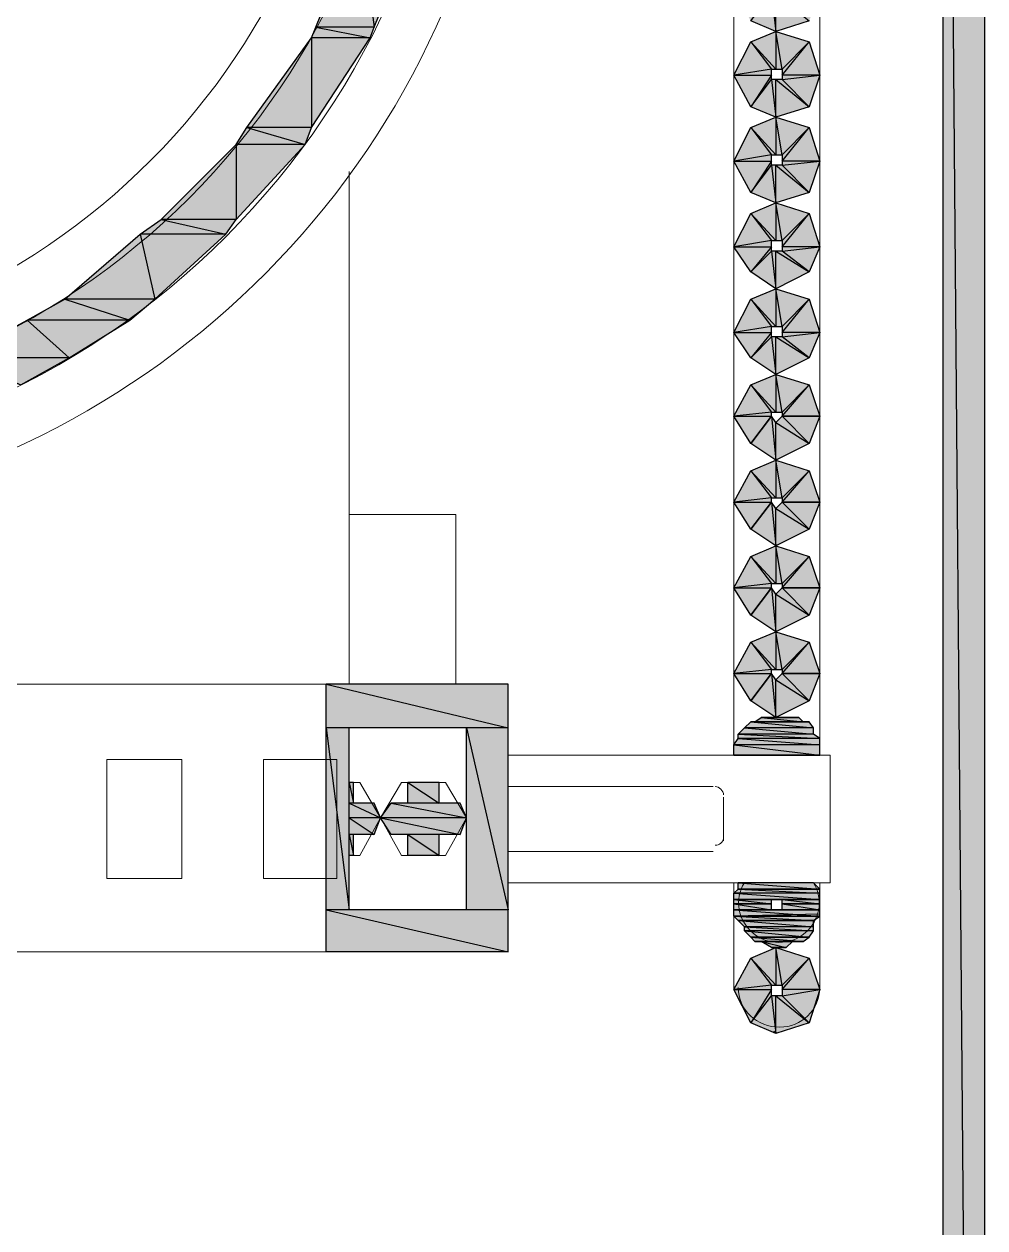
# Model space of a CAD drawing. Header units: millimetres. Extents: x 40 to 176, y -32 to 59.
# Drawn here: x 103.823 to 104.465, y -0.579 to 0.225 of the extents above; entities that cross this region are included whole.
import ezdxf

# ---------------------------------------------------------------- set-up
doc = ezdxf.new("R2010")
doc.units = ezdxf.units.MM
doc.layers.add('15 - Quadro de medição', color=6, linetype='Continuous')

msp = doc.modelspace()

# ---------------------------------------------------------------- hatches: boundary and pattern name
at = {"layer": '15 - Quadro de medição', "true_color": 0x000007}
h = msp.add_hatch(color=7, dxfattribs=at)
h.paths.add_polyline_path([(104.46493, 1.02481), (104.43699, 1.02481), (104.46493, -2.31903)])
h.paths.add_polyline_path([(104.43699, 1.02481), (104.46493, -2.31903), (104.43699, -2.31903)])
h = msp.add_hatch(color=7, dxfattribs=at)
h.paths.add_polyline_path([(104.0864, 0.2957), (104.04729, 0.2957), (104.05707, 0.22307)])
h.paths.add_polyline_path([(104.04729, 0.2957), (104.05707, 0.22307), (104.01796, 0.22307)])
h = msp.add_hatch(color=7, dxfattribs=at)
h.paths.add_polyline_path([(104.3476, 0.22726), (104.32944, 0.24542), (104.35458, 0.24821)])
h.paths.add_polyline_path([(104.32944, 0.24542), (104.35458, 0.24821), (104.32944, 0.24821)])
h.paths.add_polyline_path([(104.35458, 0.24821), (104.32944, 0.24821), (104.3476, 0.27056)])
h.paths.add_polyline_path([(104.32944, 0.24821), (104.3476, 0.27056), (104.32944, 0.2524)])
h.paths.add_polyline_path([(104.3476, 0.27056), (104.32944, 0.2524), (104.32525, 0.27754)])
h.paths.add_polyline_path([(104.32944, 0.2524), (104.32525, 0.27754), (104.32525, 0.2524)])
h.paths.add_polyline_path([(104.32525, 0.27754), (104.32525, 0.2524), (104.30849, 0.27056)])
h.paths.add_polyline_path([(104.32525, 0.2524), (104.30849, 0.27056), (104.32246, 0.2524)])
h.paths.add_polyline_path([(104.30849, 0.27056), (104.32246, 0.2524), (104.29731, 0.24821)])
h.paths.add_polyline_path([(104.32246, 0.2524), (104.29731, 0.24821), (104.32246, 0.24821)])
h.paths.add_polyline_path([(104.29731, 0.24821), (104.32246, 0.24821), (104.30849, 0.22726)])
h.paths.add_polyline_path([(104.32246, 0.24821), (104.30849, 0.22726), (104.32246, 0.24542)])
h.paths.add_polyline_path([(104.30849, 0.22726), (104.32246, 0.24542), (104.32525, 0.22028)])
h.paths.add_polyline_path([(104.32246, 0.24542), (104.32525, 0.22028), (104.32525, 0.24542)])
h.paths.add_polyline_path([(104.32525, 0.22028), (104.32525, 0.24542), (104.3476, 0.22726)])
h.paths.add_polyline_path([(104.32525, 0.24542), (104.3476, 0.22726), (104.32944, 0.24542)])
h = msp.add_hatch(color=7, dxfattribs=at)
h.paths.add_polyline_path([(104.05707, 0.22307), (104.01796, 0.22307), (104.05428, 0.21609)])
h.paths.add_polyline_path([(104.01796, 0.22307), (104.05428, 0.21609), (104.01517, 0.21609)])
h = msp.add_hatch(color=7, dxfattribs=at)
h.paths.add_polyline_path([(104.3476, 0.16999), (104.32944, 0.18815), (104.35458, 0.19094)])
h.paths.add_polyline_path([(104.32944, 0.18815), (104.35458, 0.19094), (104.32944, 0.19094)])
h.paths.add_polyline_path([(104.35458, 0.19094), (104.32944, 0.19094), (104.3476, 0.21329)])
h.paths.add_polyline_path([(104.32944, 0.19094), (104.3476, 0.21329), (104.32944, 0.19513)])
h.paths.add_polyline_path([(104.3476, 0.21329), (104.32944, 0.19513), (104.32525, 0.22028)])
h.paths.add_polyline_path([(104.32944, 0.19513), (104.32525, 0.22028), (104.32525, 0.19513)])
h.paths.add_polyline_path([(104.32525, 0.22028), (104.32525, 0.19513), (104.30849, 0.21329)])
h.paths.add_polyline_path([(104.32525, 0.19513), (104.30849, 0.21329), (104.32246, 0.19513)])
h.paths.add_polyline_path([(104.30849, 0.21329), (104.32246, 0.19513), (104.29731, 0.19094)])
h.paths.add_polyline_path([(104.32246, 0.19513), (104.29731, 0.19094), (104.32246, 0.19094)])
h.paths.add_polyline_path([(104.29731, 0.19094), (104.32246, 0.19094), (104.30849, 0.16999)])
h.paths.add_polyline_path([(104.32246, 0.19094), (104.30849, 0.16999), (104.32246, 0.18815)])
h.paths.add_polyline_path([(104.30849, 0.16999), (104.32246, 0.18815), (104.32525, 0.16301)])
h.paths.add_polyline_path([(104.32246, 0.18815), (104.32525, 0.16301), (104.32525, 0.18815)])
h.paths.add_polyline_path([(104.32525, 0.16301), (104.32525, 0.18815), (104.3476, 0.16999)])
h.paths.add_polyline_path([(104.32525, 0.18815), (104.3476, 0.16999), (104.32944, 0.18815)])
h = msp.add_hatch(color=7, dxfattribs=at)
h.paths.add_polyline_path([(104.05428, 0.21609), (104.01517, 0.21609), (104.01517, 0.15603)])
h.paths.add_polyline_path([(104.01517, 0.21609), (104.01517, 0.15603), (103.97187, 0.15603)])
h = msp.add_hatch(color=7, dxfattribs=at)
h.paths.add_polyline_path([(104.3476, 0.11273), (104.32944, 0.13088), (104.35458, 0.13368)])
h.paths.add_polyline_path([(104.32944, 0.13088), (104.35458, 0.13368), (104.32944, 0.13368)])
h.paths.add_polyline_path([(104.35458, 0.13368), (104.32944, 0.13368), (104.3476, 0.15603)])
h.paths.add_polyline_path([(104.32944, 0.13368), (104.3476, 0.15603), (104.32944, 0.13787)])
h.paths.add_polyline_path([(104.3476, 0.15603), (104.32944, 0.13787), (104.32525, 0.16301)])
h.paths.add_polyline_path([(104.32944, 0.13787), (104.32525, 0.16301), (104.32525, 0.13787)])
h.paths.add_polyline_path([(104.32525, 0.16301), (104.32525, 0.13787), (104.30849, 0.15603)])
h.paths.add_polyline_path([(104.32525, 0.13787), (104.30849, 0.15603), (104.32246, 0.13787)])
h.paths.add_polyline_path([(104.30849, 0.15603), (104.32246, 0.13787), (104.29731, 0.13368)])
h.paths.add_polyline_path([(104.32246, 0.13787), (104.29731, 0.13368), (104.32246, 0.13368)])
h.paths.add_polyline_path([(104.29731, 0.13368), (104.32246, 0.13368), (104.30849, 0.11273)])
h.paths.add_polyline_path([(104.32246, 0.13368), (104.30849, 0.11273), (104.32246, 0.13088)])
h.paths.add_polyline_path([(104.30849, 0.11273), (104.32246, 0.13088), (104.32525, 0.10574)])
h.paths.add_polyline_path([(104.32246, 0.13088), (104.32525, 0.10574), (104.32525, 0.13088)])
h.paths.add_polyline_path([(104.32525, 0.10574), (104.32525, 0.13088), (104.3476, 0.11273)])
h.paths.add_polyline_path([(104.32525, 0.13088), (104.3476, 0.11273), (104.32944, 0.13088)])
h = msp.add_hatch(color=7, dxfattribs=at)
h.paths.add_polyline_path([(104.01517, 0.15603), (103.97187, 0.15603), (104.01098, 0.14485)])
h.paths.add_polyline_path([(103.97187, 0.15603), (104.01098, 0.14485), (103.96489, 0.14485)])
h = msp.add_hatch(color=7, dxfattribs=at)
h.paths.add_polyline_path([(104.01098, 0.14485), (103.96489, 0.14485), (103.96489, 0.09457)])
h.paths.add_polyline_path([(103.96489, 0.14485), (103.96489, 0.09457), (103.9146, 0.09457)])
h = msp.add_hatch(color=7, dxfattribs=at)
h.paths.add_polyline_path([(104.3476, 0.05965), (104.32944, 0.07362), (104.35458, 0.07641)])
h.paths.add_polyline_path([(104.32944, 0.07362), (104.35458, 0.07641), (104.32944, 0.07641)])
h.paths.add_polyline_path([(104.35458, 0.07641), (104.32944, 0.07641), (104.3476, 0.09876)])
h.paths.add_polyline_path([(104.32944, 0.07641), (104.3476, 0.09876), (104.32944, 0.0806)])
h.paths.add_polyline_path([(104.3476, 0.09876), (104.32944, 0.0806), (104.32525, 0.10574)])
h.paths.add_polyline_path([(104.32944, 0.0806), (104.32525, 0.10574), (104.32525, 0.0806)])
h.paths.add_polyline_path([(104.32525, 0.10574), (104.32525, 0.0806), (104.30849, 0.09876)])
h.paths.add_polyline_path([(104.32525, 0.0806), (104.30849, 0.09876), (104.32246, 0.0806)])
h.paths.add_polyline_path([(104.30849, 0.09876), (104.32246, 0.0806), (104.29731, 0.07641)])
h.paths.add_polyline_path([(104.32246, 0.0806), (104.29731, 0.07641), (104.32246, 0.07641)])
h.paths.add_polyline_path([(104.29731, 0.07641), (104.32246, 0.07641), (104.30849, 0.05965)])
h.paths.add_polyline_path([(104.32246, 0.07641), (104.30849, 0.05965), (104.32246, 0.07362)])
h.paths.add_polyline_path([(104.30849, 0.05965), (104.32246, 0.07362), (104.32525, 0.04847)])
h.paths.add_polyline_path([(104.32246, 0.07362), (104.32525, 0.04847), (104.32525, 0.07362)])
h.paths.add_polyline_path([(104.32525, 0.04847), (104.32525, 0.07362), (104.3476, 0.05965)])
h.paths.add_polyline_path([(104.32525, 0.07362), (104.3476, 0.05965), (104.32944, 0.07362)])
h = msp.add_hatch(color=7, dxfattribs=at)
h.paths.add_polyline_path([(103.96489, 0.09457), (103.9146, 0.09457), (103.9579, 0.08479)])
h.paths.add_polyline_path([(103.9146, 0.09457), (103.9579, 0.08479), (103.90064, 0.08479)])
h = msp.add_hatch(color=7, dxfattribs=at)
h.paths.add_polyline_path([(103.9579, 0.08479), (103.90064, 0.08479), (103.91041, 0.04149)])
h.paths.add_polyline_path([(103.90064, 0.08479), (103.91041, 0.04149), (103.85035, 0.04149)])
h = msp.add_hatch(color=7, dxfattribs=at)
h.paths.add_polyline_path([(104.3476, 0.00238), (104.32944, 0.01635), (104.35458, 0.01914)])
h.paths.add_polyline_path([(104.32944, 0.01635), (104.35458, 0.01914), (104.32944, 0.01914)])
h.paths.add_polyline_path([(104.35458, 0.01914), (104.32944, 0.01914), (104.3476, 0.04149)])
h.paths.add_polyline_path([(104.32944, 0.01914), (104.3476, 0.04149), (104.32944, 0.02333)])
h.paths.add_polyline_path([(104.3476, 0.04149), (104.32944, 0.02333), (104.32525, 0.04847)])
h.paths.add_polyline_path([(104.32944, 0.02333), (104.32525, 0.04847), (104.32525, 0.02333)])
h.paths.add_polyline_path([(104.32525, 0.04847), (104.32525, 0.02333), (104.30849, 0.04149)])
h.paths.add_polyline_path([(104.32525, 0.02333), (104.30849, 0.04149), (104.32246, 0.02333)])
h.paths.add_polyline_path([(104.30849, 0.04149), (104.32246, 0.02333), (104.29731, 0.01914)])
h.paths.add_polyline_path([(104.32246, 0.02333), (104.29731, 0.01914), (104.32246, 0.01914)])
h.paths.add_polyline_path([(104.29731, 0.01914), (104.32246, 0.01914), (104.30849, 0.00238)])
h.paths.add_polyline_path([(104.32246, 0.01914), (104.30849, 0.00238), (104.32246, 0.01635)])
h.paths.add_polyline_path([(104.30849, 0.00238), (104.32246, 0.01635), (104.32525, -0.00879)])
h.paths.add_polyline_path([(104.32246, 0.01635), (104.32525, -0.00879), (104.32525, 0.01635)])
h.paths.add_polyline_path([(104.32525, -0.00879), (104.32525, 0.01635), (104.3476, 0.00238)])
h.paths.add_polyline_path([(104.32525, 0.01635), (104.3476, 0.00238), (104.32944, 0.01635)])
h = msp.add_hatch(color=7, dxfattribs=at)
h.paths.add_polyline_path([(103.91041, 0.04149), (103.85035, 0.04149), (103.89365, 0.02752)])
h.paths.add_polyline_path([(103.85035, 0.04149), (103.89365, 0.02752), (103.82521, 0.02752)])
h = msp.add_hatch(color=7, dxfattribs=at)
h.paths.add_polyline_path([(103.89365, 0.02752), (103.82521, 0.02752), (103.85315, 0.00238)])
h.paths.add_polyline_path([(103.82521, 0.02752), (103.85315, 0.00238), (103.77912, 0.00238)])
h = msp.add_hatch(color=7, dxfattribs=at)
h.paths.add_polyline_path([(103.85315, 0.00238), (103.77912, 0.00238), (103.82102, -0.01578)])
h.paths.add_polyline_path([(103.77912, 0.00238), (103.82102, -0.01578), (103.72185, -0.01578)])
h = msp.add_hatch(color=7, dxfattribs=at)
h.paths.add_polyline_path([(104.35458, -0.03673), (104.32944, -0.03673), (104.3476, -0.01578)])
h.paths.add_polyline_path([(104.32944, -0.03673), (104.3476, -0.01578), (104.32944, -0.03393)])
h.paths.add_polyline_path([(104.3476, -0.01578), (104.32944, -0.03393), (104.32525, -0.00879)])
h.paths.add_polyline_path([(104.32944, -0.03393), (104.32525, -0.00879), (104.32525, -0.03393)])
h.paths.add_polyline_path([(104.32525, -0.00879), (104.32525, -0.03393), (104.30849, -0.01578)])
h.paths.add_polyline_path([(104.32525, -0.03393), (104.30849, -0.01578), (104.32246, -0.03393)])
h.paths.add_polyline_path([(104.30849, -0.01578), (104.32246, -0.03393), (104.29731, -0.03673)])
h.paths.add_polyline_path([(104.32246, -0.03393), (104.29731, -0.03673), (104.32246, -0.03673)])
h.paths.add_polyline_path([(104.29731, -0.03673), (104.32246, -0.03673), (104.30849, -0.05489)])
h = msp.add_hatch(color=7, dxfattribs=at)
h.paths.add_polyline_path([(104.30849, -0.05489), (104.32246, -0.03673), (104.32525, -0.06606)])
h.paths.add_polyline_path([(104.32246, -0.03673), (104.32525, -0.06606), (104.32525, -0.04092)])
h.paths.add_polyline_path([(104.32525, -0.06606), (104.32525, -0.04092), (104.3476, -0.05489)])
h.paths.add_polyline_path([(104.32525, -0.04092), (104.3476, -0.05489), (104.32944, -0.03673)])
h.paths.add_polyline_path([(104.3476, -0.05489), (104.32944, -0.03673), (104.35458, -0.03673)])
h = msp.add_hatch(color=7, dxfattribs=at)
h.paths.add_polyline_path([(104.35458, -0.09399), (104.32944, -0.09399), (104.3476, -0.07304)])
h.paths.add_polyline_path([(104.32944, -0.09399), (104.3476, -0.07304), (104.32944, -0.0912)])
h.paths.add_polyline_path([(104.3476, -0.07304), (104.32944, -0.0912), (104.32525, -0.06606)])
h.paths.add_polyline_path([(104.32944, -0.0912), (104.32525, -0.06606), (104.32525, -0.0912)])
h.paths.add_polyline_path([(104.32525, -0.06606), (104.32525, -0.0912), (104.30849, -0.07304)])
h.paths.add_polyline_path([(104.32525, -0.0912), (104.30849, -0.07304), (104.32246, -0.0912)])
h.paths.add_polyline_path([(104.30849, -0.07304), (104.32246, -0.0912), (104.29731, -0.09399)])
h.paths.add_polyline_path([(104.32246, -0.0912), (104.29731, -0.09399), (104.32246, -0.09399)])
h.paths.add_polyline_path([(104.29731, -0.09399), (104.32246, -0.09399), (104.30849, -0.11215)])
h = msp.add_hatch(color=7, dxfattribs=at)
h.paths.add_polyline_path([(104.30849, -0.11215), (104.32246, -0.09399), (104.32525, -0.12333)])
h.paths.add_polyline_path([(104.32246, -0.09399), (104.32525, -0.12333), (104.32525, -0.09819)])
h.paths.add_polyline_path([(104.32525, -0.12333), (104.32525, -0.09819), (104.3476, -0.11215)])
h.paths.add_polyline_path([(104.32525, -0.09819), (104.3476, -0.11215), (104.32944, -0.09399)])
h.paths.add_polyline_path([(104.3476, -0.11215), (104.32944, -0.09399), (104.35458, -0.09399)])
h = msp.add_hatch(color=7, dxfattribs=at)
h.paths.add_polyline_path([(104.35458, -0.15126), (104.32944, -0.15126), (104.3476, -0.13031)])
h.paths.add_polyline_path([(104.32944, -0.15126), (104.3476, -0.13031), (104.32944, -0.14847)])
h.paths.add_polyline_path([(104.3476, -0.13031), (104.32944, -0.14847), (104.32525, -0.12333)])
h.paths.add_polyline_path([(104.32944, -0.14847), (104.32525, -0.12333), (104.32525, -0.14847)])
h.paths.add_polyline_path([(104.32525, -0.12333), (104.32525, -0.14847), (104.30849, -0.13031)])
h.paths.add_polyline_path([(104.32525, -0.14847), (104.30849, -0.13031), (104.32246, -0.14847)])
h.paths.add_polyline_path([(104.30849, -0.13031), (104.32246, -0.14847), (104.29731, -0.15126)])
h.paths.add_polyline_path([(104.32246, -0.14847), (104.29731, -0.15126), (104.32246, -0.15126)])
h.paths.add_polyline_path([(104.29731, -0.15126), (104.32246, -0.15126), (104.30849, -0.16942)])
h = msp.add_hatch(color=7, dxfattribs=at)
h.paths.add_polyline_path([(104.30849, -0.16942), (104.32246, -0.15126), (104.32525, -0.18059)])
h.paths.add_polyline_path([(104.32246, -0.15126), (104.32525, -0.18059), (104.32525, -0.15545)])
h.paths.add_polyline_path([(104.32525, -0.18059), (104.32525, -0.15545), (104.3476, -0.16942)])
h.paths.add_polyline_path([(104.32525, -0.15545), (104.3476, -0.16942), (104.32944, -0.15126)])
h.paths.add_polyline_path([(104.3476, -0.16942), (104.32944, -0.15126), (104.35458, -0.15126)])
h = msp.add_hatch(color=7, dxfattribs=at)
h.paths.add_polyline_path([(104.35458, -0.20853), (104.32944, -0.20853), (104.3476, -0.18758)])
h.paths.add_polyline_path([(104.32944, -0.20853), (104.3476, -0.18758), (104.32944, -0.20574)])
h.paths.add_polyline_path([(104.3476, -0.18758), (104.32944, -0.20574), (104.32525, -0.18059)])
h.paths.add_polyline_path([(104.32944, -0.20574), (104.32525, -0.18059), (104.32525, -0.20574)])
h.paths.add_polyline_path([(104.32525, -0.18059), (104.32525, -0.20574), (104.30849, -0.18758)])
h.paths.add_polyline_path([(104.32525, -0.20574), (104.30849, -0.18758), (104.32246, -0.20574)])
h.paths.add_polyline_path([(104.30849, -0.18758), (104.32246, -0.20574), (104.29731, -0.20853)])
h.paths.add_polyline_path([(104.32246, -0.20574), (104.29731, -0.20853), (104.32246, -0.20853)])
h.paths.add_polyline_path([(104.29731, -0.20853), (104.32246, -0.20853), (104.30849, -0.22669)])
h = msp.add_hatch(color=7, dxfattribs=at)
h.paths.add_polyline_path([(104.30849, -0.22669), (104.32246, -0.20853), (104.32525, -0.23786)])
h.paths.add_polyline_path([(104.32246, -0.20853), (104.32525, -0.23786), (104.32525, -0.21272)])
h.paths.add_polyline_path([(104.32525, -0.23786), (104.32525, -0.21272), (104.3476, -0.22669)])
h.paths.add_polyline_path([(104.32525, -0.21272), (104.3476, -0.22669), (104.32944, -0.20853)])
h.paths.add_polyline_path([(104.3476, -0.22669), (104.32944, -0.20853), (104.35458, -0.20853)])
h = msp.add_hatch(color=7, dxfattribs=at)
h.paths.add_polyline_path([(104.14646, -0.21551), (104.02495, -0.21551), (104.14646, -0.24484)])
h.paths.add_polyline_path([(104.02495, -0.21551), (104.14646, -0.24484), (104.02495, -0.24484)])
h = msp.add_hatch(color=7, dxfattribs=at)
h.paths.add_polyline_path([(104.3476, -0.24065), (104.30849, -0.24065), (104.35039, -0.24484)])
h.paths.add_polyline_path([(104.30849, -0.24065), (104.35039, -0.24484), (104.3043, -0.24484)])
h = msp.add_hatch(color=7, dxfattribs=at)
h.paths.add_polyline_path([(104.34061, -0.23786), (104.31547, -0.23786), (104.34341, -0.24065)])
h.paths.add_polyline_path([(104.31547, -0.23786), (104.34341, -0.24065), (104.31128, -0.24065)])
h = msp.add_hatch(color=7, dxfattribs=at)
h.paths.add_polyline_path([(104.04031, -0.24484), (104.02495, -0.24484), (104.04031, -0.36636)])
h.paths.add_polyline_path([(104.02495, -0.24484), (104.04031, -0.36636), (104.02495, -0.36636)])
h = msp.add_hatch(color=7, dxfattribs=at)
h.paths.add_polyline_path([(104.14646, -0.24484), (104.11853, -0.24484), (104.14646, -0.36636)])
h.paths.add_polyline_path([(104.11853, -0.24484), (104.14646, -0.36636), (104.11853, -0.36636)])
h = msp.add_hatch(color=7, dxfattribs=at)
h.paths.add_polyline_path([(104.35039, -0.24484), (104.3043, -0.24484), (104.35039, -0.24903)])
h.paths.add_polyline_path([(104.3043, -0.24484), (104.35039, -0.24903), (104.30011, -0.24903)])
h = msp.add_hatch(color=7, dxfattribs=at)
h.paths.add_polyline_path([(104.35039, -0.24903), (104.30011, -0.24903), (104.35458, -0.25183)])
h.paths.add_polyline_path([(104.30011, -0.24903), (104.35458, -0.25183), (104.30011, -0.25183)])
h = msp.add_hatch(color=7, dxfattribs=at)
h.paths.add_polyline_path([(104.35458, -0.25183), (104.30011, -0.25183), (104.35458, -0.25602)])
h.paths.add_polyline_path([(104.30011, -0.25183), (104.35458, -0.25602), (104.29731, -0.25602)])
h = msp.add_hatch(color=7, dxfattribs=at)
h.paths.add_polyline_path([(104.35458, -0.25602), (104.29731, -0.25602), (104.35458, -0.263)])
h.paths.add_polyline_path([(104.29731, -0.25602), (104.35458, -0.263), (104.29731, -0.263)])
h.paths.add_polyline_path([(104.35458, -0.263), (104.29731, -0.263)])
h.paths.add_polyline_path([(104.29731, -0.263), (104.35458, -0.263)])
h = msp.add_hatch(color=7, dxfattribs=at)
h.paths.add_polyline_path([(104.0431, -0.28116), (104.04031, -0.28116), (104.0431, -0.29513)])
h.paths.add_polyline_path([(104.04031, -0.28116), (104.0431, -0.29513), (104.04031, -0.29513)])
h = msp.add_hatch(color=7, dxfattribs=at)
h.paths.add_polyline_path([(104.10037, -0.28116), (104.07942, -0.28116), (104.10037, -0.29513)])
h.paths.add_polyline_path([(104.07942, -0.28116), (104.10037, -0.29513), (104.07942, -0.29513)])
h = msp.add_hatch(color=7, dxfattribs=at)
h.paths.add_polyline_path([(104.05707, -0.29513), (104.04031, -0.29513), (104.06126, -0.30491)])
h.paths.add_polyline_path([(104.04031, -0.29513), (104.06126, -0.30491), (104.04031, -0.30491)])
h = msp.add_hatch(color=7, dxfattribs=at)
h.paths.add_polyline_path([(104.11434, -0.29513), (104.06825, -0.29513), (104.11853, -0.30491)])
h.paths.add_polyline_path([(104.06825, -0.29513), (104.11853, -0.30491), (104.06126, -0.30491)])
h = msp.add_hatch(color=7, dxfattribs=at)
h.paths.add_polyline_path([(104.06126, -0.30491), (104.04031, -0.30491), (104.05707, -0.31608)])
h.paths.add_polyline_path([(104.04031, -0.30491), (104.05707, -0.31608), (104.04031, -0.31608)])
h = msp.add_hatch(color=7, dxfattribs=at)
h.paths.add_polyline_path([(104.11853, -0.30491), (104.06126, -0.30491), (104.11434, -0.31608)])
h.paths.add_polyline_path([(104.06126, -0.30491), (104.11434, -0.31608), (104.06825, -0.31608)])
h = msp.add_hatch(color=7, dxfattribs=at)
h.paths.add_polyline_path([(104.0431, -0.31608), (104.04031, -0.31608), (104.0431, -0.33005)])
h.paths.add_polyline_path([(104.04031, -0.31608), (104.0431, -0.33005), (104.04031, -0.33005)])
h = msp.add_hatch(color=7, dxfattribs=at)
h.paths.add_polyline_path([(104.10037, -0.31608), (104.07942, -0.31608), (104.10037, -0.33005)])
h.paths.add_polyline_path([(104.07942, -0.31608), (104.10037, -0.33005), (104.07942, -0.33005)])
h = msp.add_hatch(color=7, dxfattribs=at)
h.paths.add_polyline_path([(104.35458, -0.3524), (104.30011, -0.3524), (104.35458, -0.35519)])
h.paths.add_polyline_path([(104.30011, -0.3524), (104.35458, -0.35519), (104.29731, -0.35519)])
h = msp.add_hatch(color=7, dxfattribs=at)
h.paths.add_polyline_path([(104.35039, -0.3482), (104.30011, -0.3482), (104.35458, -0.3524)])
h.paths.add_polyline_path([(104.30011, -0.3482), (104.35458, -0.3524), (104.30011, -0.3524)])
h.paths.add_polyline_path([(104.35458, -0.3524), (104.30011, -0.3524)])
h.paths.add_polyline_path([(104.30011, -0.3524), (104.35458, -0.3524)])
h = msp.add_hatch(color=7, dxfattribs=at)
h.paths.add_polyline_path([(104.35458, -0.35519), (104.29731, -0.35519), (104.35458, -0.35938)])
h.paths.add_polyline_path([(104.29731, -0.35519), (104.35458, -0.35938), (104.29731, -0.35938)])
h.paths.add_polyline_path([(104.35458, -0.35938), (104.29731, -0.35938)])
h.paths.add_polyline_path([(104.29731, -0.35938), (104.35458, -0.35938)])
h.paths.add_polyline_path([(104.35458, -0.35938), (104.32525, -0.35938)])
h.paths.add_polyline_path([(104.35458, -0.35938), (104.32525, -0.35938)])
h = msp.add_hatch(color=7, dxfattribs=at)
h.paths.add_polyline_path([(104.32246, -0.35938), (104.29731, -0.35938)])
h.paths.add_polyline_path([(104.32246, -0.35938), (104.29731, -0.35938), (104.32525, -0.35938)])
h = msp.add_hatch(color=7, dxfattribs=at)
h.paths.add_polyline_path([(104.32246, -0.35938), (104.29731, -0.35938), (104.32246, -0.36217)])
h.paths.add_polyline_path([(104.29731, -0.35938), (104.32246, -0.36217), (104.29731, -0.36217)])
h = msp.add_hatch(color=7, dxfattribs=at)
h.paths.add_polyline_path([(104.35458, -0.35938), (104.32944, -0.35938), (104.35458, -0.36217)])
h.paths.add_polyline_path([(104.32944, -0.35938), (104.35458, -0.36217), (104.32944, -0.36217)])
h = msp.add_hatch(color=7, dxfattribs=at)
h.paths.add_polyline_path([(104.14646, -0.36636), (104.02495, -0.36636), (104.14646, -0.3943)])
h.paths.add_polyline_path([(104.02495, -0.36636), (104.14646, -0.3943), (104.02495, -0.3943)])
h = msp.add_hatch(color=7, dxfattribs=at)
h.paths.add_polyline_path([(104.32246, -0.36217), (104.29731, -0.36217), (104.32246, -0.36636)])
h.paths.add_polyline_path([(104.29731, -0.36217), (104.32246, -0.36636), (104.29731, -0.36636)])
h = msp.add_hatch(color=7, dxfattribs=at)
h.paths.add_polyline_path([(104.32525, -0.36636), (104.29731, -0.36636)])
h.paths.add_polyline_path([(104.32525, -0.36636), (104.29731, -0.36636), (104.32246, -0.36636)])
h = msp.add_hatch(color=7, dxfattribs=at)
h.paths.add_polyline_path([(104.35458, -0.36636), (104.29731, -0.36636), (104.35458, -0.37055)])
h.paths.add_polyline_path([(104.29731, -0.36636), (104.35458, -0.37055), (104.29731, -0.37055)])
h.paths.add_polyline_path([(104.35458, -0.37055), (104.29731, -0.37055)])
h.paths.add_polyline_path([(104.29731, -0.37055), (104.35458, -0.37055), (104.35458, -0.36916)])
h = msp.add_hatch(color=7, dxfattribs=at)
h.paths.add_polyline_path([(104.35458, -0.36217), (104.32944, -0.36217), (104.35458, -0.36636)])
h.paths.add_polyline_path([(104.32944, -0.36217), (104.35458, -0.36636), (104.32944, -0.36636)])
h = msp.add_hatch(color=7, dxfattribs=at)
h.paths.add_polyline_path([(104.35458, -0.37055), (104.29731, -0.37055), (104.35039, -0.37335)])
h.paths.add_polyline_path([(104.29731, -0.37055), (104.35039, -0.37335), (104.30011, -0.37335)])
h.paths.add_polyline_path([(104.35039, -0.37335), (104.30011, -0.37335)])
h.paths.add_polyline_path([(104.30011, -0.37335), (104.35039, -0.37335)])
h = msp.add_hatch(color=7, dxfattribs=at)
h.paths.add_polyline_path([(104.35039, -0.37335), (104.30011, -0.37335), (104.35039, -0.37754)])
h.paths.add_polyline_path([(104.30011, -0.37335), (104.35039, -0.37754), (104.3043, -0.37754)])
h = msp.add_hatch(color=7, dxfattribs=at)
h.paths.add_polyline_path([(104.35039, -0.37754), (104.3043, -0.37754), (104.35039, -0.38033)])
h.paths.add_polyline_path([(104.3043, -0.37754), (104.35039, -0.38033), (104.3043, -0.38033)])
h = msp.add_hatch(color=7, dxfattribs=at)
h.paths.add_polyline_path([(104.35039, -0.38033), (104.3043, -0.38033), (104.3476, -0.38452)])
h.paths.add_polyline_path([(104.3043, -0.38033), (104.3476, -0.38452), (104.30849, -0.38452)])
h.paths.add_polyline_path([(104.3476, -0.38452), (104.30849, -0.38452)])
h.paths.add_polyline_path([(104.30849, -0.38452), (104.3476, -0.38452)])
h = msp.add_hatch(color=7, dxfattribs=at)
h.paths.add_polyline_path([(104.3476, -0.38452), (104.30849, -0.38452), (104.34341, -0.38731)])
h.paths.add_polyline_path([(104.30849, -0.38452), (104.34341, -0.38731), (104.31128, -0.38731)])
h = msp.add_hatch(color=7, dxfattribs=at)
h.paths.add_polyline_path([(104.3476, -0.44179), (104.32944, -0.42363), (104.35458, -0.41944)])
h.paths.add_polyline_path([(104.32944, -0.42363), (104.35458, -0.41944), (104.32944, -0.41944)])
h.paths.add_polyline_path([(104.35458, -0.41944), (104.32944, -0.41944), (104.3476, -0.39849)])
h.paths.add_polyline_path([(104.32944, -0.41944), (104.3476, -0.39849), (104.32944, -0.41665)])
h.paths.add_polyline_path([(104.3476, -0.39849), (104.32944, -0.41665), (104.32525, -0.3915)])
h.paths.add_polyline_path([(104.32944, -0.41665), (104.32525, -0.3915), (104.32525, -0.41665)])
h.paths.add_polyline_path([(104.32525, -0.3915), (104.32525, -0.41665), (104.30849, -0.39849)])
h.paths.add_polyline_path([(104.32525, -0.41665), (104.30849, -0.39849), (104.32246, -0.41665)])
h.paths.add_polyline_path([(104.30849, -0.39849), (104.32246, -0.41665), (104.29731, -0.41944)])
h.paths.add_polyline_path([(104.32246, -0.41665), (104.29731, -0.41944), (104.32246, -0.41944)])
h.paths.add_polyline_path([(104.29731, -0.41944), (104.32246, -0.41944), (104.30849, -0.44179)])
h.paths.add_polyline_path([(104.32246, -0.41944), (104.30849, -0.44179), (104.32246, -0.42363)])
h.paths.add_polyline_path([(104.30849, -0.44179), (104.32246, -0.42363), (104.32525, -0.44877)])
h.paths.add_polyline_path([(104.32246, -0.42363), (104.32525, -0.44877), (104.32525, -0.42363)])
h.paths.add_polyline_path([(104.32525, -0.44877), (104.32525, -0.42363), (104.3476, -0.44179)])
h.paths.add_polyline_path([(104.32525, -0.42363), (104.3476, -0.44179), (104.32944, -0.42363)])
h = msp.add_hatch(color=7, dxfattribs=at)
h.paths.add_polyline_path([(104.34061, -0.38731), (104.33922, -0.38731), (104.31128, -0.38731)])
h.paths.add_polyline_path([(104.34061, -0.38731), (104.31128, -0.38731), (104.34341, -0.38731)])
h = msp.add_hatch(color=7, dxfattribs=at)
h.paths.add_polyline_path([(104.34061, -0.38731), (104.31128, -0.38731), (104.33642, -0.38731)])
h.paths.add_polyline_path([(104.31128, -0.38731), (104.33642, -0.38731), (104.31547, -0.38731)])
h.paths.add_polyline_path([(104.33642, -0.38731), (104.31547, -0.38731)])
h.paths.add_polyline_path([(104.31547, -0.38731), (104.33642, -0.38731)])
h = msp.add_hatch(color=7, dxfattribs=at)
h.paths.add_polyline_path([(104.33642, -0.38731), (104.31547, -0.38731), (104.33223, -0.3915)])
h.paths.add_polyline_path([(104.31547, -0.38731), (104.33223, -0.3915), (104.32246, -0.3915)])
h.paths.add_polyline_path([(104.33223, -0.3915), (104.32246, -0.3915), (104.32525, -0.3915)])

# ---------------------------------------------------------------- linework, layer by layer
at = {"layer": '15 - Quadro de medição', "color": 7, "linetype": 'Continuous', "lineweight": 20, "true_color": 0x000007}
for points in [[(102.72037, 1.24689), (104.43699, 1.24689), (104.43699, -2.31903), (102.71339, -2.31903), (102.71199, -2.31763), (102.64914, -2.31903)], [(104.43699, -2.31903), (104.46493, -2.31903), (104.46493, 1.02481)], [(104.29731, 0.64489), (104.29731, -0.263), (104.29731, -0.263)], [(104.35458, -0.263), (104.35458, 0.64489), (104.35458, 0.64489)], [(104.04031, -0.21551), (104.04031, 0.12669), (104.04031, 0.12669)], [(104.11155, -0.21551), (104.11155, -0.10238), (104.04031, -0.10238)], [(104.02495, -0.21551), (104.02495, -0.3943), (104.02495, -0.3943)], [(104.04031, -0.24484), (104.11853, -0.24484), (104.11853, -0.36636), (104.04031, -0.36636)], [(104.04031, -0.24484), (104.04031, -0.36636), (104.04031, -0.36636)], [(104.14646, -0.263), (104.36157, -0.263), (104.36157, -0.3482), (104.14646, -0.3482)], [(104.04031, -0.28116), (104.04729, -0.28116), (104.06126, -0.30491), (104.04729, -0.33005), (104.04031, -0.33005)], [(104.04729, -0.28116), (104.0431, -0.28116), (104.0431, -0.29513)], [(104.07942, -0.28116), (104.07942, -0.29513), (104.07942, -0.29513)], [(104.10037, -0.28116), (104.10037, -0.29513), (104.10037, -0.29513)], [(104.28335, -0.28395), (104.14646, -0.28395), (104.14646, -0.28395)], [(104.05707, -0.29513), (104.0431, -0.29513), (104.0431, -0.29513)], [(104.07942, -0.29513), (104.06825, -0.29513), (104.06825, -0.29513)], [(104.11434, -0.29513), (104.10037, -0.29513), (104.10037, -0.29513)], [(104.29033, -0.32027), (104.29033, -0.29094), (104.29033, -0.29094)], [(104.05707, -0.31608), (104.0431, -0.31608), (104.0431, -0.31608)], [(104.0431, -0.31608), (104.0431, -0.33005), (104.0431, -0.33005)], [(104.07942, -0.31608), (104.06825, -0.31608), (104.06825, -0.31608)], [(104.07942, -0.31608), (104.07942, -0.33005), (104.07942, -0.33005)], [(104.10037, -0.31608), (104.10037, -0.33005), (104.10037, -0.33005)], [(104.11434, -0.31608), (104.10037, -0.31608), (104.10037, -0.31608)], [(104.14646, -0.32725), (104.28335, -0.32725), (104.28335, -0.32725)], [(104.29731, -0.3482), (104.29731, -0.41944), (104.29731, -0.41944)], [(104.35458, -0.41944), (104.35458, -0.3482), (104.35458, -0.3482)], [(104.32525, -0.44877), (104.32385, -0.44737), (104.32385, -0.44737)]]:
    msp.add_lwpolyline(points, dxfattribs=at)
at = {"layer": '15 - Quadro de medição', "color": 7, "linetype": 'Continuous', "lineweight": -2, "true_color": 0x000007}
for points in [[(104.46493, 1.02481), (104.43699, 1.02481), (104.46493, -2.31903)], [(104.43699, 1.02481), (104.46493, -2.31903), (104.43699, -2.31903)], [(104.04729, 0.2957), (104.05707, 0.22307), (104.01796, 0.22307)], [(104.0864, 0.2957), (104.04729, 0.2957), (104.05707, 0.22307)], [(104.30849, 0.22726), (104.32246, 0.24542), (104.32525, 0.22028)], [(104.32246, 0.24542), (104.32525, 0.22028), (104.32525, 0.24542)], [(104.32525, 0.22028), (104.32525, 0.24542), (104.3476, 0.22726)], [(104.01796, 0.22307), (104.05428, 0.21609), (104.01517, 0.21609)], [(104.05707, 0.22307), (104.01796, 0.22307), (104.05428, 0.21609)], [(104.32525, 0.22028), (104.32525, 0.19513), (104.30849, 0.21329)], [(104.3476, 0.21329), (104.32944, 0.19513), (104.32525, 0.22028)], [(104.32944, 0.19513), (104.32525, 0.22028), (104.32525, 0.19513)], [(104.01517, 0.21609), (104.01517, 0.15603), (103.97187, 0.15603)], [(104.05428, 0.21609), (104.01517, 0.21609), (104.01517, 0.15603)], [(104.30849, 0.21329), (104.32246, 0.19513), (104.29731, 0.19094)], [(104.32525, 0.19513), (104.30849, 0.21329), (104.32246, 0.19513)], [(104.35458, 0.19094), (104.32944, 0.19094), (104.3476, 0.21329)], [(104.32944, 0.19094), (104.3476, 0.21329), (104.32944, 0.19513)], [(104.32246, 0.19513), (104.29731, 0.19094), (104.32246, 0.19094)], [(104.29731, 0.19094), (104.32246, 0.19094), (104.30849, 0.16999)], [(104.32246, 0.19094), (104.30849, 0.16999), (104.32246, 0.18815)], [(104.30849, 0.16999), (104.32246, 0.18815), (104.32525, 0.16301)], [(104.32246, 0.18815), (104.32525, 0.16301), (104.32525, 0.18815)], [(104.32525, 0.16301), (104.32525, 0.18815), (104.3476, 0.16999)], [(104.32525, 0.18815), (104.3476, 0.16999), (104.32944, 0.18815)], [(104.3476, 0.16999), (104.32944, 0.18815), (104.35458, 0.19094)], [(104.32944, 0.18815), (104.35458, 0.19094), (104.32944, 0.19094)], [(104.32525, 0.16301), (104.32525, 0.13787), (104.30849, 0.15603)], [(104.3476, 0.15603), (104.32944, 0.13787), (104.32525, 0.16301)], [(104.32944, 0.13787), (104.32525, 0.16301), (104.32525, 0.13787)], [(103.97187, 0.15603), (104.01098, 0.14485), (103.96489, 0.14485)], [(104.01517, 0.15603), (103.97187, 0.15603), (104.01098, 0.14485)], [(104.30849, 0.15603), (104.32246, 0.13787), (104.29731, 0.13368)], [(104.32525, 0.13787), (104.30849, 0.15603), (104.32246, 0.13787)], [(104.35458, 0.13368), (104.32944, 0.13368), (104.3476, 0.15603)], [(104.32944, 0.13368), (104.3476, 0.15603), (104.32944, 0.13787)], [(103.96489, 0.14485), (103.96489, 0.09457), (103.9146, 0.09457)], [(104.01098, 0.14485), (103.96489, 0.14485), (103.96489, 0.09457)], [(104.32246, 0.13787), (104.29731, 0.13368), (104.32246, 0.13368)], [(104.29731, 0.13368), (104.32246, 0.13368), (104.30849, 0.11273)], [(104.32246, 0.13368), (104.30849, 0.11273), (104.32246, 0.13088)], [(104.30849, 0.11273), (104.32246, 0.13088), (104.32525, 0.10574)], [(104.32246, 0.13088), (104.32525, 0.10574), (104.32525, 0.13088)], [(104.32525, 0.10574), (104.32525, 0.13088), (104.3476, 0.11273)], [(104.32525, 0.13088), (104.3476, 0.11273), (104.32944, 0.13088)], [(104.3476, 0.11273), (104.32944, 0.13088), (104.35458, 0.13368)], [(104.32944, 0.13088), (104.35458, 0.13368), (104.32944, 0.13368)], [(104.32525, 0.10574), (104.32525, 0.0806), (104.30849, 0.09876)], [(104.3476, 0.09876), (104.32944, 0.0806), (104.32525, 0.10574)], [(104.32944, 0.0806), (104.32525, 0.10574), (104.32525, 0.0806)], [(104.30849, 0.09876), (104.32246, 0.0806), (104.29731, 0.07641)], [(104.32525, 0.0806), (104.30849, 0.09876), (104.32246, 0.0806)], [(104.35458, 0.07641), (104.32944, 0.07641), (104.3476, 0.09876)], [(104.32944, 0.07641), (104.3476, 0.09876), (104.32944, 0.0806)], [(103.9146, 0.09457), (103.9579, 0.08479), (103.90064, 0.08479)], [(103.96489, 0.09457), (103.9146, 0.09457), (103.9579, 0.08479)], [(103.90064, 0.08479), (103.91041, 0.04149), (103.85035, 0.04149)], [(103.9579, 0.08479), (103.90064, 0.08479), (103.91041, 0.04149)], [(104.32246, 0.0806), (104.29731, 0.07641), (104.32246, 0.07641)], [(104.29731, 0.07641), (104.32246, 0.07641), (104.30849, 0.05965)], [(104.32246, 0.07641), (104.30849, 0.05965), (104.32246, 0.07362)], [(104.30849, 0.05965), (104.32246, 0.07362), (104.32525, 0.04847)], [(104.32246, 0.07362), (104.32525, 0.04847), (104.32525, 0.07362)], [(104.32525, 0.04847), (104.32525, 0.07362), (104.3476, 0.05965)], [(104.32525, 0.07362), (104.3476, 0.05965), (104.32944, 0.07362)], [(104.3476, 0.05965), (104.32944, 0.07362), (104.35458, 0.07641)], [(104.32944, 0.07362), (104.35458, 0.07641), (104.32944, 0.07641)], [(104.32525, 0.04847), (104.32525, 0.02333), (104.30849, 0.04149)], [(104.3476, 0.04149), (104.32944, 0.02333), (104.32525, 0.04847)], [(104.32944, 0.02333), (104.32525, 0.04847), (104.32525, 0.02333)], [(103.85035, 0.04149), (103.89365, 0.02752), (103.82521, 0.02752)], [(103.91041, 0.04149), (103.85035, 0.04149), (103.89365, 0.02752)], [(104.30849, 0.04149), (104.32246, 0.02333), (104.29731, 0.01914)], [(104.32525, 0.02333), (104.30849, 0.04149), (104.32246, 0.02333)], [(104.35458, 0.01914), (104.32944, 0.01914), (104.3476, 0.04149)], [(104.32944, 0.01914), (104.3476, 0.04149), (104.32944, 0.02333)], [(103.82521, 0.02752), (103.85315, 0.00238), (103.77912, 0.00238)], [(103.89365, 0.02752), (103.82521, 0.02752), (103.85315, 0.00238)], [(104.32246, 0.02333), (104.29731, 0.01914), (104.32246, 0.01914)], [(104.29731, 0.01914), (104.32246, 0.01914), (104.30849, 0.00238)], [(104.32246, 0.01914), (104.30849, 0.00238), (104.32246, 0.01635)], [(104.30849, 0.00238), (104.32246, 0.01635), (104.32525, -0.00879)], [(104.32246, 0.01635), (104.32525, -0.00879), (104.32525, 0.01635)], [(104.32525, -0.00879), (104.32525, 0.01635), (104.3476, 0.00238)], [(104.32525, 0.01635), (104.3476, 0.00238), (104.32944, 0.01635)], [(104.3476, 0.00238), (104.32944, 0.01635), (104.35458, 0.01914)], [(104.32944, 0.01635), (104.35458, 0.01914), (104.32944, 0.01914)], [(103.85315, 0.00238), (103.77912, 0.00238), (103.82102, -0.01578)], [(104.30849, -0.01578), (104.32246, -0.03393), (104.29731, -0.03673)], [(104.32525, -0.00879), (104.32525, -0.03393), (104.30849, -0.01578)], [(104.32525, -0.03393), (104.30849, -0.01578), (104.32246, -0.03393)], [(104.3476, -0.01578), (104.32944, -0.03393), (104.32525, -0.00879)], [(104.32944, -0.03393), (104.32525, -0.00879), (104.32525, -0.03393)], [(104.35458, -0.03673), (104.32944, -0.03673), (104.3476, -0.01578)], [(104.32944, -0.03673), (104.3476, -0.01578), (104.32944, -0.03393)], [(104.32246, -0.03393), (104.29731, -0.03673), (104.32246, -0.03673)], [(104.29731, -0.03673), (104.32246, -0.03673), (104.30849, -0.05489)], [(104.30849, -0.05489), (104.32246, -0.03673), (104.32525, -0.06606)], [(104.32246, -0.03673), (104.32525, -0.06606), (104.32525, -0.04092)], [(104.32525, -0.04092), (104.3476, -0.05489), (104.32944, -0.03673)], [(104.3476, -0.05489), (104.32944, -0.03673), (104.35458, -0.03673)], [(104.32525, -0.06606), (104.32525, -0.04092), (104.3476, -0.05489)], [(104.32525, -0.06606), (104.32525, -0.0912), (104.30849, -0.07304)], [(104.3476, -0.07304), (104.32944, -0.0912), (104.32525, -0.06606)], [(104.32944, -0.0912), (104.32525, -0.06606), (104.32525, -0.0912)], [(104.30849, -0.07304), (104.32246, -0.0912), (104.29731, -0.09399)], [(104.32525, -0.0912), (104.30849, -0.07304), (104.32246, -0.0912)], [(104.35458, -0.09399), (104.32944, -0.09399), (104.3476, -0.07304)], [(104.32944, -0.09399), (104.3476, -0.07304), (104.32944, -0.0912)], [(104.32246, -0.0912), (104.29731, -0.09399), (104.32246, -0.09399)], [(104.29731, -0.09399), (104.32246, -0.09399), (104.30849, -0.11215)], [(104.30849, -0.11215), (104.32246, -0.09399), (104.32525, -0.12333)], [(104.32246, -0.09399), (104.32525, -0.12333), (104.32525, -0.09819)], [(104.32525, -0.09819), (104.3476, -0.11215), (104.32944, -0.09399)], [(104.3476, -0.11215), (104.32944, -0.09399), (104.35458, -0.09399)], [(104.32525, -0.12333), (104.32525, -0.09819), (104.3476, -0.11215)], [(104.32525, -0.12333), (104.32525, -0.14847), (104.30849, -0.13031)], [(104.3476, -0.13031), (104.32944, -0.14847), (104.32525, -0.12333)], [(104.32944, -0.14847), (104.32525, -0.12333), (104.32525, -0.14847)], [(104.30849, -0.13031), (104.32246, -0.14847), (104.29731, -0.15126)], [(104.32525, -0.14847), (104.30849, -0.13031), (104.32246, -0.14847)], [(104.35458, -0.15126), (104.32944, -0.15126), (104.3476, -0.13031)], [(104.32944, -0.15126), (104.3476, -0.13031), (104.32944, -0.14847)], [(104.32246, -0.14847), (104.29731, -0.15126), (104.32246, -0.15126)], [(104.29731, -0.15126), (104.32246, -0.15126), (104.30849, -0.16942)], [(104.30849, -0.16942), (104.32246, -0.15126), (104.32525, -0.18059)], [(104.32246, -0.15126), (104.32525, -0.18059), (104.32525, -0.15545)], [(104.32525, -0.15545), (104.3476, -0.16942), (104.32944, -0.15126)], [(104.3476, -0.16942), (104.32944, -0.15126), (104.35458, -0.15126)], [(104.32525, -0.18059), (104.32525, -0.15545), (104.3476, -0.16942)], [(104.32525, -0.18059), (104.32525, -0.20574), (104.30849, -0.18758)], [(104.3476, -0.18758), (104.32944, -0.20574), (104.32525, -0.18059)], [(104.32944, -0.20574), (104.32525, -0.18059), (104.32525, -0.20574)], [(104.30849, -0.18758), (104.32246, -0.20574), (104.29731, -0.20853)], [(104.32525, -0.20574), (104.30849, -0.18758), (104.32246, -0.20574)], [(104.35458, -0.20853), (104.32944, -0.20853), (104.3476, -0.18758)], [(104.32944, -0.20853), (104.3476, -0.18758), (104.32944, -0.20574)], [(104.32246, -0.20574), (104.29731, -0.20853), (104.32246, -0.20853)], [(104.29731, -0.20853), (104.32246, -0.20853), (104.30849, -0.22669)], [(104.30849, -0.22669), (104.32246, -0.20853), (104.32525, -0.23786)], [(104.32246, -0.20853), (104.32525, -0.23786), (104.32525, -0.21272)], [(104.32525, -0.21272), (104.3476, -0.22669), (104.32944, -0.20853)], [(104.3476, -0.22669), (104.32944, -0.20853), (104.35458, -0.20853)], [(104.14646, -0.21551), (104.02495, -0.21551), (104.14646, -0.24484)], [(104.02495, -0.21551), (104.14646, -0.24484), (104.02495, -0.24484)], [(104.32525, -0.23786), (104.32525, -0.21272), (104.3476, -0.22669)], [(104.30849, -0.24065), (104.35039, -0.24484), (104.3043, -0.24484)], [(104.31128, -0.24065), (104.3476, -0.24065), (104.30849, -0.24065)], [(104.3476, -0.24065), (104.30849, -0.24065), (104.35039, -0.24484)], [(104.31547, -0.23786), (104.34341, -0.24065), (104.31128, -0.24065)], [(104.34341, -0.24065), (104.31128, -0.24065), (104.3476, -0.24065)], [(104.31827, -0.23786), (104.34061, -0.23786), (104.31547, -0.23786)], [(104.34061, -0.23786), (104.31547, -0.23786), (104.34341, -0.24065)], [(104.32246, -0.23786), (104.33223, -0.23786), (104.31827, -0.23786)], [(104.33223, -0.23786), (104.31827, -0.23786), (104.34061, -0.23786)], [(104.32944, -0.23786), (104.32246, -0.23786), (104.33223, -0.23786)], [(104.04031, -0.24484), (104.02495, -0.24484), (104.04031, -0.36636)], [(104.02495, -0.24484), (104.04031, -0.36636), (104.02495, -0.36636)], [(104.14646, -0.24484), (104.11853, -0.24484), (104.14646, -0.36636)], [(104.11853, -0.24484), (104.14646, -0.36636), (104.11853, -0.36636)], [(104.3043, -0.24484), (104.35039, -0.24903), (104.30011, -0.24903)], [(104.35039, -0.24903), (104.30011, -0.24903), (104.35458, -0.25183)], [(104.30011, -0.24903), (104.35458, -0.25183), (104.30011, -0.25183)], [(104.35039, -0.24484), (104.3043, -0.24484), (104.35039, -0.24903)], [(104.30011, -0.25183), (104.35458, -0.25602), (104.29731, -0.25602)], [(104.35458, -0.25602), (104.29731, -0.25602), (104.35458, -0.263)], [(104.29731, -0.25602), (104.35458, -0.263), (104.29731, -0.263)], [(104.35458, -0.25183), (104.30011, -0.25183), (104.35458, -0.25602)], [(104.35458, -0.263), (104.29731, -0.263)], [(104.29731, -0.263), (104.35458, -0.263), (104.35458, -0.263)], [(104.0431, -0.28116), (104.04031, -0.28116), (104.0431, -0.29513)], [(104.04031, -0.28116), (104.0431, -0.29513), (104.04031, -0.29513)], [(104.10037, -0.28116), (104.07942, -0.28116), (104.10037, -0.29513)], [(104.07942, -0.28116), (104.10037, -0.29513), (104.07942, -0.29513)], [(104.05707, -0.29513), (104.04031, -0.29513), (104.06126, -0.30491)], [(104.04031, -0.29513), (104.06126, -0.30491), (104.04031, -0.30491)], [(104.06825, -0.29513), (104.11853, -0.30491), (104.06126, -0.30491)], [(104.11434, -0.29513), (104.06825, -0.29513), (104.11853, -0.30491)], [(104.06126, -0.30491), (104.04031, -0.30491), (104.05707, -0.31608)], [(104.04031, -0.30491), (104.05707, -0.31608), (104.04031, -0.31608)], [(104.11853, -0.30491), (104.06126, -0.30491), (104.11434, -0.31608)], [(104.06126, -0.30491), (104.11434, -0.31608), (104.06825, -0.31608)], [(104.0431, -0.31608), (104.04031, -0.31608), (104.0431, -0.33005)], [(104.04031, -0.31608), (104.0431, -0.33005), (104.04031, -0.33005)], [(104.10037, -0.31608), (104.07942, -0.31608), (104.10037, -0.33005)], [(104.07942, -0.31608), (104.10037, -0.33005), (104.07942, -0.33005)], [(104.30011, -0.3524), (104.35458, -0.35519), (104.29731, -0.35519)], [(104.35039, -0.3482), (104.30011, -0.3482), (104.35458, -0.3524)], [(104.30011, -0.3482), (104.35458, -0.3524), (104.30011, -0.3524)], [(104.35458, -0.3524), (104.30011, -0.3524)], [(104.30011, -0.3524), (104.35458, -0.3524), (104.35458, -0.3524)], [(104.35458, -0.3524), (104.30011, -0.3524), (104.35458, -0.35519)], [(104.35458, -0.35519), (104.29731, -0.35519), (104.35458, -0.35938)], [(104.29731, -0.35519), (104.35458, -0.35938), (104.29731, -0.35938)], [(104.35458, -0.35938), (104.29731, -0.35938)], [(104.29731, -0.35938), (104.35458, -0.35938), (104.35458, -0.35938)], [(104.29731, -0.35938), (104.32525, -0.35938), (104.32525, -0.35938)], [(104.32525, -0.35938), (104.32525, -0.35938), (104.29731, -0.35938)], [(104.29731, -0.35938), (104.32525, -0.35938), (104.32525, -0.35938)], [(104.32525, -0.35938), (104.32525, -0.35938), (104.29731, -0.35938)], [(104.29731, -0.35938), (104.32525, -0.35938), (104.32525, -0.35938)], [(104.32525, -0.35938), (104.32525, -0.35938), (104.29731, -0.35938)], [(104.32246, -0.35938), (104.32246, -0.35938), (104.29731, -0.35938)], [(104.32246, -0.35938), (104.29731, -0.35938), (104.32525, -0.35938)], [(104.29731, -0.35938), (104.32246, -0.35938), (104.32246, -0.35938)], [(104.32246, -0.35938), (104.32246, -0.35938), (104.29731, -0.35938)], [(104.32246, -0.35938), (104.29731, -0.35938), (104.32246, -0.36217)], [(104.29731, -0.35938), (104.32246, -0.36217), (104.29731, -0.36217)], [(104.35458, -0.35938), (104.35458, -0.35938), (104.32525, -0.35938)], [(104.35458, -0.35938), (104.32525, -0.35938)], [(104.35458, -0.35938), (104.32525, -0.35938)], [(104.32525, -0.35938), (104.35458, -0.35938), (104.32944, -0.35938)], [(104.32944, -0.35938), (104.35458, -0.35938), (104.35458, -0.35938)], [(104.35458, -0.35938), (104.35458, -0.35938), (104.32944, -0.35938)], [(104.32944, -0.35938), (104.35458, -0.35938), (104.35458, -0.35938)], [(104.35458, -0.35938), (104.35458, -0.35938), (104.32944, -0.35938)], [(104.32944, -0.35938), (104.35458, -0.35938), (104.35458, -0.35938)], [(104.35458, -0.35938), (104.35458, -0.35938), (104.32944, -0.35938)], [(104.35458, -0.35938), (104.32944, -0.35938), (104.35458, -0.36217)], [(104.32944, -0.35938), (104.35458, -0.36217), (104.32944, -0.36217)], [(104.14646, -0.36636), (104.02495, -0.36636), (104.14646, -0.3943)], [(104.02495, -0.36636), (104.14646, -0.3943), (104.02495, -0.3943)], [(104.29731, -0.36217), (104.32246, -0.36217), (104.32246, -0.36217)], [(104.32246, -0.36217), (104.32246, -0.36217), (104.29731, -0.36217)], [(104.29731, -0.36217), (104.32246, -0.36217), (104.32246, -0.36217)], [(104.32246, -0.36217), (104.32246, -0.36217), (104.29731, -0.36217)], [(104.29731, -0.36217), (104.32246, -0.36217), (104.32246, -0.36217)], [(104.32246, -0.36217), (104.32246, -0.36217), (104.29731, -0.36217)], [(104.29731, -0.36217), (104.32246, -0.36217), (104.32246, -0.36217)], [(104.32246, -0.36217), (104.32246, -0.36217), (104.29731, -0.36217)], [(104.32246, -0.36217), (104.29731, -0.36217)], [(104.29731, -0.36217), (104.32246, -0.36217), (104.32246, -0.36217)], [(104.29731, -0.36217), (104.32246, -0.36217), (104.32246, -0.36217)], [(104.32246, -0.36217), (104.32246, -0.36217), (104.29731, -0.36217)], [(104.32246, -0.36217), (104.29731, -0.36217), (104.32246, -0.36636)], [(104.29731, -0.36217), (104.32246, -0.36636), (104.29731, -0.36636)], [(104.32525, -0.36636), (104.32525, -0.36636), (104.29731, -0.36636)], [(104.32525, -0.36636), (104.29731, -0.36636), (104.32246, -0.36636)], [(104.29731, -0.36636), (104.32525, -0.36636), (104.32525, -0.36636)], [(104.32525, -0.36636), (104.32525, -0.36636), (104.29731, -0.36636)], [(104.29731, -0.36636), (104.32525, -0.36636), (104.32525, -0.36636)], [(104.32525, -0.36636), (104.32525, -0.36636), (104.29731, -0.36636)], [(104.29731, -0.36636), (104.32525, -0.36636), (104.32525, -0.36636)], [(104.32525, -0.36636), (104.32525, -0.36636), (104.29731, -0.36636)], [(104.35458, -0.36636), (104.29731, -0.36636), (104.35458, -0.37055)], [(104.29731, -0.36636), (104.35458, -0.37055), (104.29731, -0.37055)], [(104.29731, -0.37055), (104.35458, -0.37055), (104.35458, -0.36916)], [(104.32944, -0.36636), (104.35458, -0.36636), (104.32525, -0.36636)], [(104.32525, -0.36636), (104.35458, -0.36636), (104.35458, -0.36636)], [(104.35458, -0.36636), (104.35458, -0.36636), (104.32525, -0.36636)], [(104.32944, -0.36217), (104.35458, -0.36217), (104.35458, -0.36217)], [(104.35458, -0.36217), (104.35458, -0.36217), (104.32944, -0.36217)], [(104.35458, -0.36217), (104.32944, -0.36217)], [(104.32944, -0.36217), (104.35458, -0.36217), (104.35458, -0.36217)], [(104.32944, -0.36217), (104.35458, -0.36217), (104.35458, -0.36217)], [(104.35458, -0.36217), (104.35458, -0.36217), (104.32944, -0.36217)], [(104.32944, -0.36217), (104.35458, -0.36217), (104.35458, -0.36217)], [(104.35458, -0.36217), (104.35458, -0.36217), (104.32944, -0.36217)], [(104.32944, -0.36217), (104.35458, -0.36217), (104.35458, -0.36217)], [(104.35458, -0.36217), (104.35458, -0.36217), (104.32944, -0.36217)], [(104.35458, -0.36217), (104.32944, -0.36217)], [(104.32944, -0.36217), (104.35458, -0.36217), (104.35458, -0.36217)], [(104.32944, -0.36217), (104.35458, -0.36217), (104.35458, -0.36217)], [(104.35458, -0.36217), (104.35458, -0.36217), (104.32944, -0.36217)], [(104.35458, -0.36217), (104.32944, -0.36217), (104.35458, -0.36636)], [(104.32944, -0.36217), (104.35458, -0.36636), (104.32944, -0.36636)], [(104.32944, -0.36636), (104.35458, -0.36636), (104.35458, -0.36636)], [(104.35458, -0.36636), (104.35458, -0.36636), (104.32944, -0.36636)], [(104.32944, -0.36636), (104.35458, -0.36636), (104.35458, -0.36636)], [(104.35458, -0.36636), (104.35458, -0.36636), (104.32944, -0.36636)], [(104.35458, -0.36636), (104.32944, -0.36636)], [(104.35458, -0.37055), (104.29731, -0.37055)], [(104.35458, -0.37055), (104.29731, -0.37055), (104.35039, -0.37335)], [(104.29731, -0.37055), (104.35039, -0.37335), (104.30011, -0.37335)], [(104.35039, -0.37335), (104.30011, -0.37335)], [(104.30011, -0.37335), (104.35039, -0.37335), (104.35039, -0.37335)], [(104.35039, -0.37335), (104.30011, -0.37335), (104.35039, -0.37754)], [(104.30011, -0.37335), (104.35039, -0.37754), (104.3043, -0.37754)], [(104.35039, -0.37754), (104.3043, -0.37754), (104.35039, -0.38033)], [(104.3043, -0.37754), (104.35039, -0.38033), (104.3043, -0.38033)], [(104.35039, -0.38033), (104.3043, -0.38033), (104.3476, -0.38452)], [(104.3043, -0.38033), (104.3476, -0.38452), (104.30849, -0.38452)], [(104.3476, -0.38452), (104.30849, -0.38452)], [(104.30849, -0.38452), (104.3476, -0.38452), (104.3476, -0.38452)], [(104.3476, -0.38452), (104.30849, -0.38452), (104.34341, -0.38731)], [(104.30849, -0.38452), (104.34341, -0.38731), (104.31128, -0.38731)], [(104.32525, -0.3915), (104.32525, -0.41665), (104.30849, -0.39849)], [(104.34061, -0.38731), (104.33922, -0.38731), (104.31128, -0.38731)], [(104.34061, -0.38731), (104.31128, -0.38731), (104.34341, -0.38731)], [(104.34061, -0.38731), (104.31128, -0.38731), (104.33642, -0.38731)], [(104.31128, -0.38731), (104.33642, -0.38731), (104.31547, -0.38731)], [(104.33642, -0.38731), (104.31547, -0.38731)], [(104.31547, -0.38731), (104.33642, -0.38731), (104.33642, -0.38731)], [(104.33642, -0.38731), (104.31547, -0.38731), (104.33223, -0.3915)], [(104.31547, -0.38731), (104.33223, -0.3915), (104.32246, -0.3915)], [(104.33223, -0.3915), (104.32246, -0.3915), (104.32525, -0.3915)], [(104.32246, -0.3915), (104.33223, -0.3915), (104.33223, -0.3915)], [(104.33223, -0.3915), (104.33223, -0.3915), (104.32246, -0.3915)], [(104.3476, -0.39849), (104.32944, -0.41665), (104.32525, -0.3915)], [(104.32944, -0.41665), (104.32525, -0.3915), (104.32525, -0.41665)], [(104.30849, -0.39849), (104.32246, -0.41665), (104.29731, -0.41944)], [(104.32525, -0.41665), (104.30849, -0.39849), (104.32246, -0.41665)], [(104.35458, -0.41944), (104.32944, -0.41944), (104.3476, -0.39849)], [(104.32944, -0.41944), (104.3476, -0.39849), (104.32944, -0.41665)], [(104.32246, -0.41665), (104.29731, -0.41944), (104.32246, -0.41944)], [(104.29731, -0.41944), (104.32246, -0.41944), (104.30849, -0.44179)], [(104.32246, -0.41944), (104.30849, -0.44179), (104.32246, -0.42363)], [(104.30849, -0.44179), (104.32246, -0.42363), (104.32525, -0.44877)], [(104.32246, -0.42363), (104.32525, -0.44877), (104.32525, -0.42363)], [(104.32525, -0.44877), (104.32525, -0.42363), (104.3476, -0.44179)], [(104.32525, -0.42363), (104.3476, -0.44179), (104.32944, -0.42363)], [(104.3476, -0.44179), (104.32944, -0.42363), (104.35458, -0.41944)], [(104.32944, -0.42363), (104.35458, -0.41944), (104.32944, -0.41944)]]:
    msp.add_lwpolyline(points, close=True, dxfattribs=at)
at = {"layer": '15 - Quadro de medição', "color": 7, "linetype": 'Continuous', "lineweight": 20, "true_color": 0x000007}
for points in [[(103.57519, -0.21551), (104.14646, -0.21551), (104.14646, -0.3943), (103.00671, -0.3943), (103.00671, -0.21551)], [(103.87829, -0.34541), (103.92857, -0.34541), (103.92857, -0.2658), (103.87829, -0.2658)], [(103.98304, -0.34541), (104.03193, -0.34541), (104.03193, -0.2658), (103.98304, -0.2658)], [(104.10456, -0.28116), (104.11853, -0.30491), (104.10456, -0.33005), (104.07523, -0.33005), (104.06126, -0.30491), (104.07523, -0.28116)]]:
    msp.add_lwpolyline(points, close=True, dxfattribs=at)
for points, knots in [([(104.11434, 0.46192), (104.11434, 0.75663), (103.87549, 0.99548), (103.58078, 0.99548), (103.58078, 0.99548), (103.28466, 0.99548), (103.04582, 0.75663), (103.04582, 0.46192), (103.04582, 0.46192), (103.04582, 0.1658), (103.28466, -0.07304), (103.58078, -0.07304), (103.58078, -0.07304), (103.87549, -0.07304), (104.11434, 0.1658), (104.11434, 0.46192)], [0, 0, 0, 0, 0.0625, 0.0625, 0.0625, 0.062501, 0.125, 0.125, 0.125, 0.125001, 0.1875, 0.1875, 0.1875, 0.187501, 1, 1, 1, 1]), ([(103.31958, 0.96894), (103.08493, 0.84742), (102.96341, 0.58343), (103.02626, 0.32643), (103.02626, 0.32643), (103.08772, 0.07082), (103.31679, -0.10936), (103.58078, -0.10936), (103.58078, -0.10936), (103.84337, -0.10936), (104.07244, 0.07082), (104.13389, 0.32643), (104.13389, 0.32643), (104.19675, 0.58343), (104.07523, 0.84742), (103.84197, 0.96894)], [0, 0, 0, 0, 0.0625, 0.0625, 0.0625, 0.062501, 0.125, 0.125, 0.125, 0.125001, 0.1875, 0.1875, 0.1875, 0.187501, 1, 1, 1, 1]), ([(104.07942, 0.46192), (104.07942, 0.73708), (103.85594, 0.96056), (103.58078, 0.96056), (103.58078, 0.96056), (103.30422, 0.96056), (103.08074, 0.73708), (103.08074, 0.46192), (103.08074, 0.46192), (103.08074, 0.18536), (103.30422, -0.03673), (103.58078, -0.03673), (103.58078, -0.03673), (103.85594, -0.03673), (104.07942, 0.18536), (104.07942, 0.46192)], [0, 0, 0, 0, 0.0625, 0.0625, 0.0625, 0.062501, 0.125, 0.125, 0.125, 0.125001, 0.1875, 0.1875, 0.1875, 0.187501, 1, 1, 1, 1]), ([(104.0431, 0.46192), (104.0431, 0.71752), (103.83638, 0.92424), (103.58078, 0.92424), (103.58078, 0.92424), (103.32377, 0.92424), (103.11705, 0.71752), (103.11705, 0.46192), (103.11705, 0.46192), (103.11705, 0.20631), (103.32377, -0.00181), (103.58078, -0.00181), (103.58078, -0.00181), (103.83638, -0.00181), (104.0431, 0.20631), (104.0431, 0.46192)], [0, 0, 0, 0, 0.0625, 0.0625, 0.0625, 0.062501, 0.125, 0.125, 0.125, 0.125001, 0.1875, 0.1875, 0.1875, 0.187501, 1, 1, 1, 1]), ([(104.3043, -0.3482), (104.29731, -0.35938), (104.30011, -0.37335), (104.30989, -0.38173), (104.30989, -0.38173), (104.31966, -0.39011), (104.33503, -0.39011), (104.3448, -0.38173), (104.3448, -0.38173), (104.35458, -0.37335), (104.35738, -0.35938), (104.35039, -0.3482)], [0, 0, 0, 0, 0.083333, 0.083333, 0.083333, 0.083334, 0.166667, 0.166667, 0.166667, 0.166668, 1, 1, 1, 1])]:
    msp.add_open_spline(points, degree=3, knots=knots, dxfattribs=at)
for points in [[(104.29033, -0.28954), (104.29033, -0.28675), (104.28754, -0.28395), (104.28474, -0.28395)], [(104.28474, -0.32306), (104.28754, -0.32306), (104.29033, -0.32167), (104.29033, -0.31748)], [(104.30011, -0.41804), (104.30011, -0.43341), (104.31268, -0.44458), (104.32804, -0.44458)], [(104.32804, -0.44458), (104.34201, -0.44458), (104.35458, -0.43341), (104.35458, -0.41804)]]:
    msp.add_open_spline(points, degree=3, dxfattribs=at)

doc.saveas('drawing.dxf')
